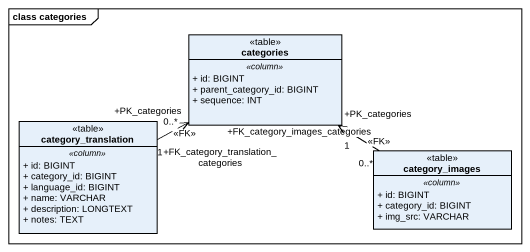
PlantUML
@startuml
mainframe class categories
hide circle
hide empty members
skinparam classAttributeIconSize 0
class categories <<table>> {
  .. <<column>> ..
  + id: BIGINT
  + parent_category_id: BIGINT
  + sequence: INT
}
class category_translation <<table>> {
  .. <<column>> ..
  + id: BIGINT
  + category_id: BIGINT
  + language_id: BIGINT
  + name: VARCHAR
  + description: LONGTEXT
  + notes: TEXT
}
class category_images <<table>> {
  .. <<column>> ..
  + id: BIGINT
  + category_id: BIGINT
  + img_src: VARCHAR
}
category_translation "+FK_category_translation_categories\n0..*" -right-> "+PK_categories\n1" categories : <<FK>>
category_images "+FK_category_images_categories\n0..*" -up-> "+PK_categories\n1" categories : <<FK>>
@enduml
